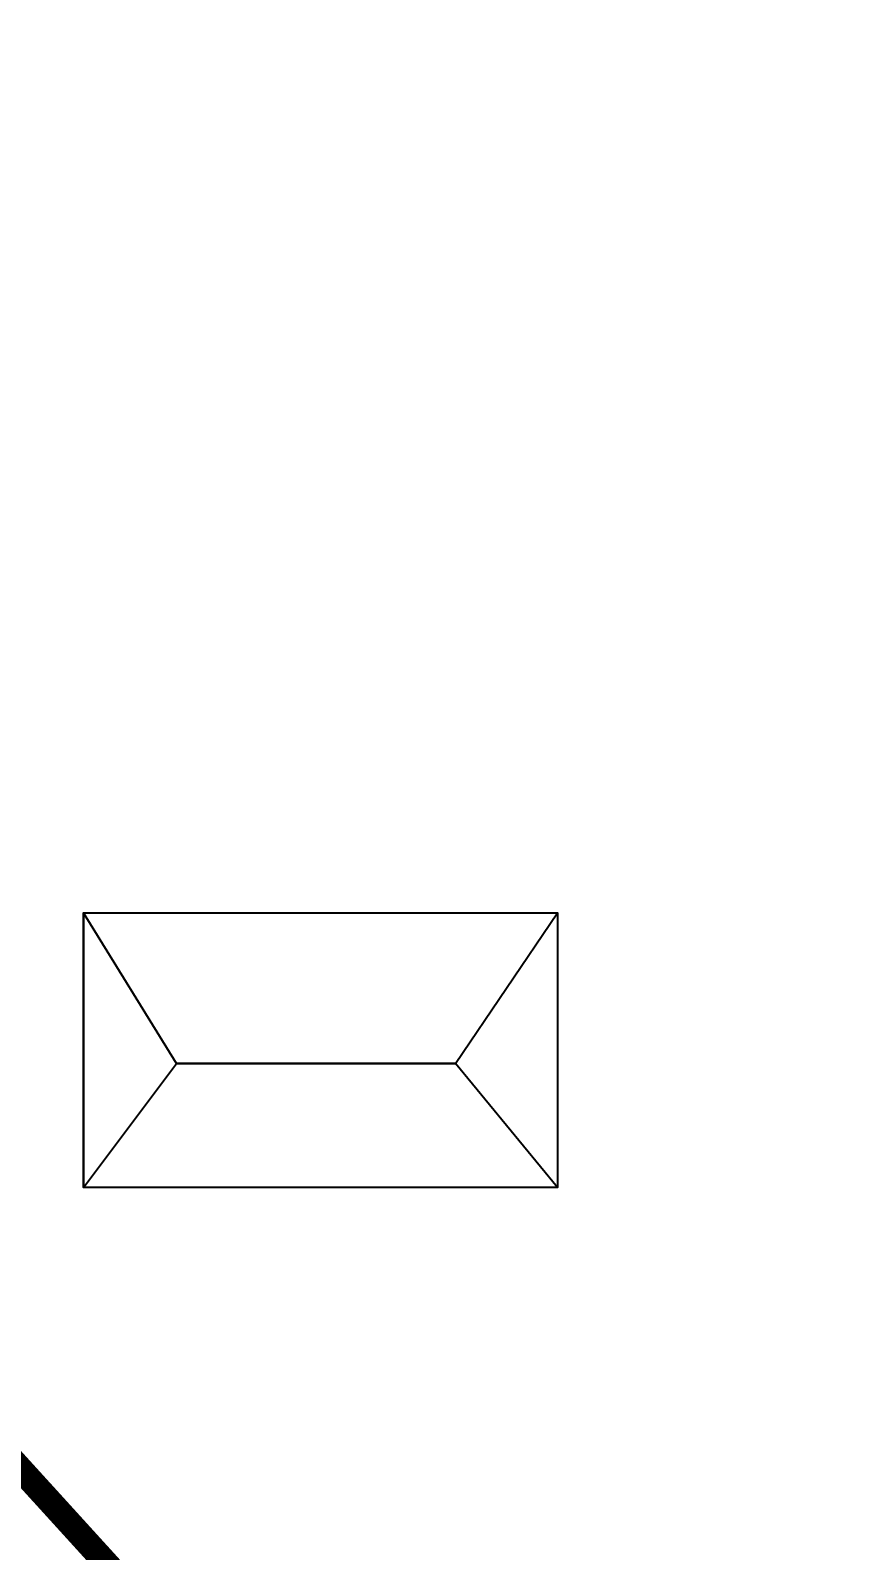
# Model space of a CAD drawing. Header units: inches. Extents: x -885 to 26362, y -28010 to 990.
# Drawn here: x 4287.45 to 4291.36, y -2368.54 to -2361.42 of the extents above; entities that cross this region are included whole.
import ezdxf

# ---------------------------------------------------------------- set-up
doc = ezdxf.new("R2010")
doc.units = ezdxf.units.IN
doc.header["$MEASUREMENT"] = 0
doc.layers.add('Text', color=7, linetype='Continuous')
doc.styles.add('Text', font='times.ttf', dxfattribs={"height": 240})

msp = doc.modelspace()

# ---------------------------------------------------------------- linework, layer by layer
at = {"layer": 'Text', "const_width": 0.117725}
msp.add_lwpolyline([(4281.54766, -2361.481717), (4284.020408, -2364.467718), (4286.427158, -2367.085785), (4290.769867, -2371.859689), (4293.440612, -2374.26513), (4298.179313, -2378.456625), (4301.840036, -2381.355727), (4304.884773, -2383.69091), (4306.816333, -2385.177439), (4307.212324, -2385.275432), (4310.507856, -2385.323504), (4316.469731, -2385.297619), (4318.92488, -2385.591597), (4321.982816, -2386.100049), (4323.681181, -2386.497566), (4326.787516, -2387.209399), (4329.273464, -2387.758528), (4332.168604, -2388.178232)], dxfattribs=at)
at = {"layer": 'Text'}
msp.add_lwpolyline([(4287.699231, -2365.55599), (4289.919249, -2365.55599), (4289.919249, -2366.842435), (4287.699231, -2366.842435)], close=True, dxfattribs=at)
msp.add_lwpolyline([(4289.441524, -2366.261031), (4289.919249, -2365.55599), (4289.919249, -2366.842435), (4289.441524, -2366.261031), (4288.135929, -2366.261031), (4287.699231, -2365.55599), (4287.699231, -2366.842435), (4288.135929, -2366.261031)], dxfattribs=at)
at = {"layer": 'Text', "color": 6}
msp.add_lwpolyline([(4288.135929, -2366.261031), (4289.441524, -2366.261031)], dxfattribs=at)

# ---------------------------------------------------------------- texts
at = {"layer": 'Text', "insert": (4272.937546, -2365.70957), "char_height": 1.0202827, "attachment_point": 1, "rotation": 316.0799515, "style": 'Text'}
msp.add_mtext('{\\T1.25;\\LDHAKA TO KUSHTIA HIGH WAY}', dxfattribs=at)

doc.saveas('drawing.dxf')
